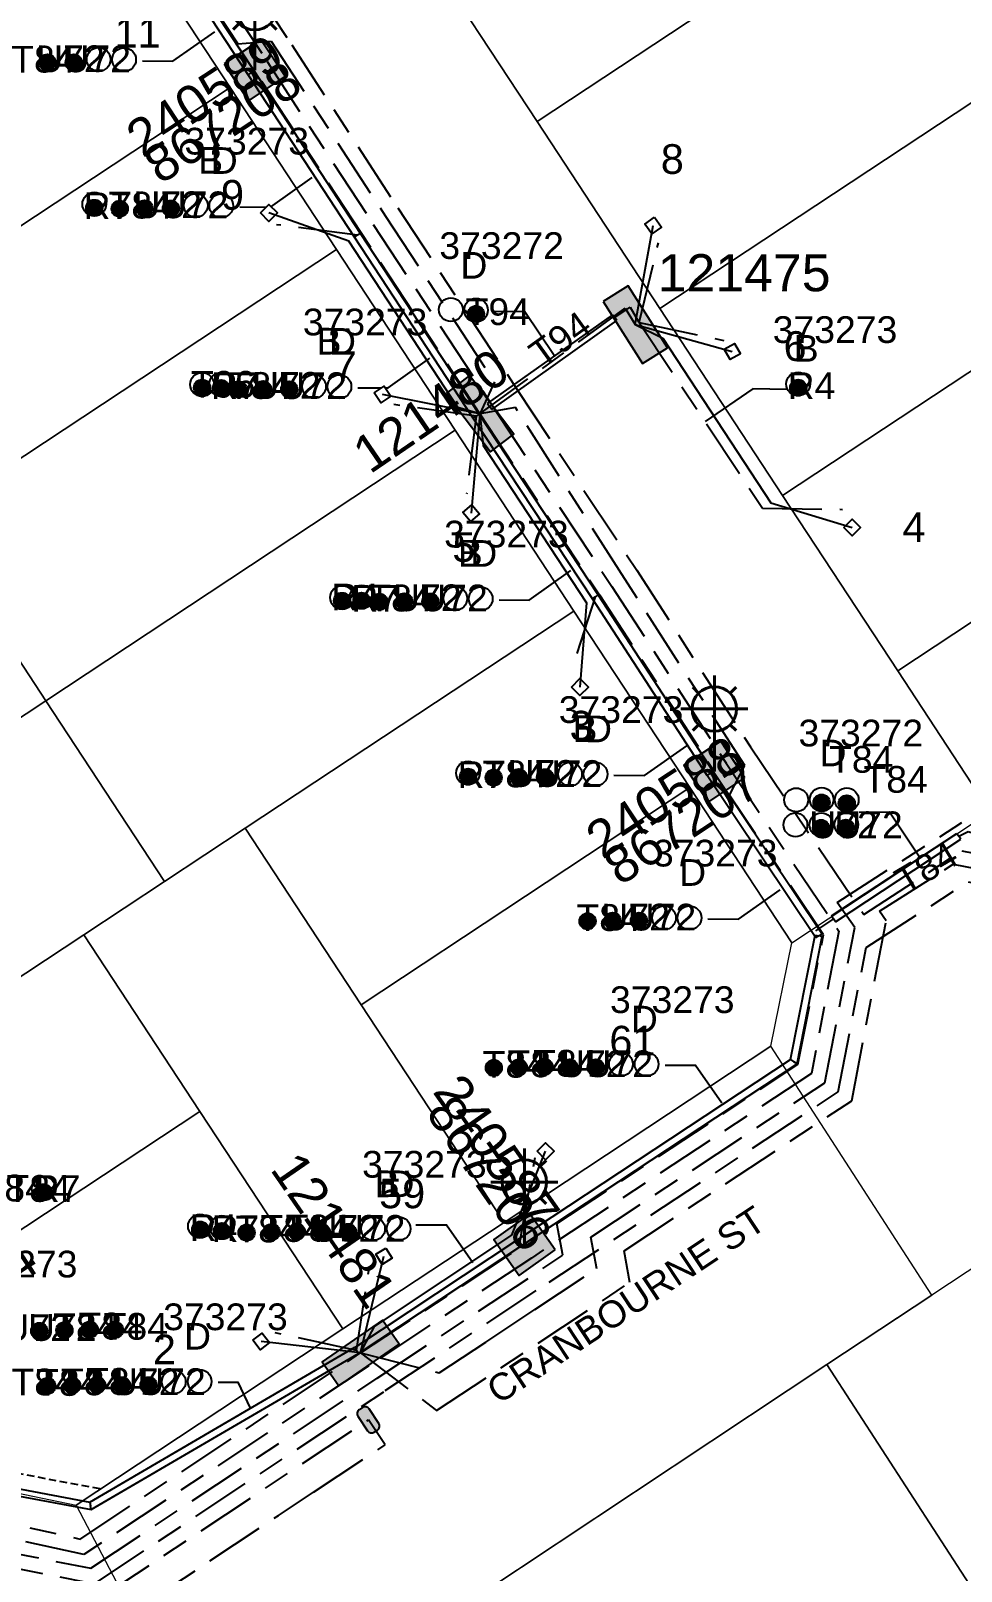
# Model space of a CAD drawing. Header units: metres. Extents: x 302064 to 304096, y 6268242 to 6271990.
# Drawn here: x 303147.1 to 303209.8, y 6270722.2 to 6270826 of the extents above; entities that cross this region are included whole.
import ezdxf
from ezdxf.enums import TextEntityAlignment as Align

# ---------------------------------------------------------------- set-up
doc = ezdxf.new("R2010")
doc.units = ezdxf.units.M
doc.linetypes.add('Cable Exist UG', pattern=[8.2, 4, -1.2, 1.8, -1.2])
doc.linetypes.add('DASHED', pattern=[0.75, 0.5, -0.25])
doc.layers.get('0').update_dxf_attribs({"color": 6})
for name, color, linetype in [('_User Miscellaneous12', 7, 'Continuous'), ('_User_LV_Exist', 7, 'Continuous'), ('Duct_SP_EXT', 7, 'Continuous'), ('Equip_LV_EXT', 7, 'Continuous'), ('Equip_SP_SL_EXT', 7, 'Continuous'), ('Mains_HV_EXT', 1, 'Continuous'), ('Mains_LV_EXT', 5, 'Continuous'), ('Mains_LV_SL_EXT', 4, 'Continuous'), ('Services_SP_EXT', 7, 'Continuous'), ('SupportsUG_SP_LV_EXT', 7, 'Continuous'), ('SupportsUG_SP_LV_SL_EXT', 7, 'Continuous'), ('Trench_SP_EXT', 7, 'Continuous')]:
    doc.layers.add(name, color=color, linetype=linetype)
doc.layers.add('Cadastre Land Parcels_SP_EXT', color=7, linetype='Continuous', lineweight=5)
doc.layers.add('Cadastre Roads_SP_EXT', color=9, linetype='Continuous', lineweight=5)
doc.layers.add('UNKNOWN_FEATURES', color=1, linetype='DASHED', plot=False)
doc.styles.add('COLUMN_LABEL', font='arial.ttf')
doc.styles.add('iecARIAL', font='arial.ttf', dxfattribs={"height": 2})
doc.styles.add('POLE_LABEL', font='arial.ttf')
doc.styles.get("Standard").update_dxf_attribs({"font": 'arial.ttf'})

# ---------------------------------------------------------------- blocks, each defined once
blk = doc.blocks.new('COLUMN_EXT')
blk.add_hatch(color=256).paths.add_polyline_path([(-1.49, 1.48), (-1.49, -1.49), (1.48, -1.49), (1.48, 1.48)])
blk.add_lwpolyline([(-1.49, -1.49), (1.48, -1.49), (1.48, 1.48), (-1.49, 1.48)], close=True)
for tag, height, style, flags, p in [('ASSET_NUM', 2.5, 'COLUMN_LABEL', 8, (2, 2)), ('STRUCTURE_PLANT_NUMBER', 0.2, 'POLE_LABEL', 9, (1.81, 0.03)), ('STREET_CODE', 0.2, 'COLUMN_LABEL', 9, (1.81, -0.2))]:
    blk.add_attdef(tag, text='', height=height, dxfattribs=dict(style=style, flags=flags)).set_placement(p, align=Align.MIDDLE_LEFT)
at = {"flags": 9}
for tag, p in [('COLUMN_TYPE', (1.81, -0.4)), ('OWNED_BY', (1.81, -0.6)), ('STATE', (1.81, -0.8)), ('USAGE', (1.81, -1)), ('STREETNAME', (1.81, -1.6)), ('SUBURB', (1.81, -1.8)), ('LEGEND', (1.81, -1.2)), ('LOCATION', (1.81, -1.4)), ('NOTES', (1.81, -2))]:
    blk.add_attdef(tag, text='', height=0.2, dxfattribs=at).set_placement(p, align=Align.MIDDLE_LEFT)
at = {"flags": 1}
blk.add_attdef('Z', (1.81, -2.35), '', height=0.2, dxfattribs=at)
blk = doc.blocks.new('PILLAR_EXT')
blk.add_hatch(color=256).paths.add_polyline_path([(-2.475, 0.99), (-2.475, -0.99), (2.475, -0.99), (2.475, 0.99)])
blk.add_lwpolyline([(-2.475, -0.99), (2.475, -0.99), (2.475, 0.99), (-2.475, 0.99)], close=True)
at = {"style": 'iecARIAL', "flags": 8}
blk.add_attdef('ASSET_NUM', (1.5, 3.5), '', height=2.5, dxfattribs=at)
for tag, p, flags in [('OWNED_BY', (0, -0.2), 9), ('STATE', (0, -0.4), 9), ('SUPPORT_TYPE', (0, -0.6), 9), ('USAGE', (0, -0.8), 9), ('LEGEND', (0, -1), 9), ('LOCATION', (0, -1.2), 9), ('STREETNAME', (0, -1.8), 9), ('SUBURB', (0, -2), 1), ('NOTES', (0, -1.4), 9), ('PARENT', (0, -1.6), 9)]:
    blk.add_attdef(tag, p, '', height=0.2, dxfattribs=dict(flags=flags))
blk = doc.blocks.new('DUCT_EXT')
blk.add_circle((0, 0.8), 0.8)
at = {"flags": 1}
blk.add_attdef('Z', (0, 0), '', height=0.2, dxfattribs=at)
at = {"flags": 9}
for tag, p in [('DUCT_CODE', (0, 0)), ('XSECT_TYPE', (0, -0.2)), ('STATE', (0, -0.6)), ('FB_REFERENCE', (0, -0.4)), ('NOTES', (0, -0.8))]:
    blk.add_attdef(tag, text='', height=0.2, dxfattribs=at).set_placement(p, align=Align.MIDDLE_LEFT)
blk = doc.blocks.new('SL_LANTERN_EXT')
at = {"lineweight": 40}
for p, q in [((0, 1.97), (0, 6.47)), ((-1.46, 5.68), (-1.06, 5.28)), ((1.46, 5.68), (1.06, 5.28)), ((-2.25, 4.22), (2.25, 4.22)), ((-1.46, 2.76), (-1.06, 3.16)), ((1.46, 2.76), (1.06, 3.16)), ((0, 0), (0, 2.72))]:
    blk.add_line(p, q, dxfattribs=at)
blk.add_circle((0, 4.22), 1.5, dxfattribs=at)
at = {"style": 'iecARIAL', "flags": 8}
blk.add_attdef('ASSET_NUM', (1.5, 1.5), '', height=2.5, dxfattribs=at)
for tag, p, height, flags in [('CONSTRUCTED_VOLTAGE', (0.98, -0.65), 0.2, 9), ('CONTROL_TYPE', (0.98, -0.85), 0.2, 9), ('LANTERN_PURPOSE', (0.98, -1.05), 0.2, 9), ('LNUMBER', (2.18, -3.25), 2.5, 8), ('OPERATING_VOLTAGE', (0.98, -1.65), 0.2, 9), ('ORIENTATION', (0.98, -1.85), 0.2, 9), ('OWNED_BY', (0.98, -2.05), 0.2, 9), ('STATE', (0.98, -2.25), 0.2, 9), ('LANTERN_TYPE', (0.98, -1.25), 0.2, 9), ('NO_PHASES', (0.98, -1.45), 0.2, 9), ('USAGE', (0.98, -2.45), 0.2, 9), ('CEXIST', (0.98, -2.65), 0.2, 9), ('CNEW', (0.98, -2.85), 0.2, 9), ('CNUMBER', (0.98, -3.05), 0.2, 9), ('CREMOVE', (0.98, -3.25), 0.2, 9), ('CREPLACE', (0.98, -3.45), 0.2, 9), ('LKINGHEIGHT', (0.98, -3.65), 0.2, 9), ('LBRACKET', (0.98, -3.85), 0.2, 9), ('LBRACKETVOCAB', (0.98, -4.05), 0.2, 9), ('LCATEGORY', (0.98, -4.25), 0.2, 9), ('LCHARGE1', (0.98, -4.45), 0.2, 9), ('LCHARGE1PERCENT', (0.98, -4.65), 0.2, 9), ('LCHARGE2', (0.98, -4.85), 0.2, 9), ('LCHARGE2PERCENT', (0.98, -5.05), 0.2, 9), ('LCHARGE3', (0.98, -5.25), 0.2, 9), ('LCHARGE3PERCENT', (0.98, -5.45), 0.2, 9), ('LEXIST', (0.98, -5.65), 0.2, 9), ('LLAMP', (0.98, -5.85), 0.2, 9), ('LLAMPVOCAB', (0.98, -6.05), 0.2, 9), ('LMAST', (0.98, -6.25), 0.2, 9), ('LMASTVOCAB', (0.98, -6.45), 0.2, 9), ('LNEW', (0.98, -6.65), 0.2, 9), ('LANTNUMBER', (0.98, -6.85), 0.2, 9), ('LOUTREACH', (0.98, -7.25), 0.2, 9), ('LOUTREACHVOCAB', (0.98, -7.45), 0.2, 9), ('LRATECODE', (0.98, -7.65), 0.2, 9), ('LREMOVE', (0.98, -7.85), 0.2, 9), ('LREPLACE', (0.98, -8.05), 0.2, 9), ('LTYPE', (0.98, -8.25), 0.2, 9), ('LTYPEVOCAB', (0.98, -8.45), 0.2, 9), ('STREETNAME', (0.98, -9.25), 0.2, 9), ('SUBURB', (0.98, -9.45), 0.2, 1), ('LEGEND', (0.98, -8.65), 0.2, 9), ('LOCATION', (0.98, -8.85), 0.2, 9), ('NOTES', (0.98, -9.05), 0.2, 9)]:
    blk.add_attdef(tag, p, '', height=height, dxfattribs=dict(flags=flags))
blk = doc.blocks.new('CCP_EXT')
at = {"flags": 9}
for tag, p in [('STATE', (0, -1.8)), ('USAGE', (0, -1.2)), ('LEGEND', (0, -1.4)), ('LIFE_SUPPORT', (0, -1.6)), ('NOTES', (0, -2))]:
    blk.add_attdef(tag, text='', height=0.2, dxfattribs=at).set_placement(p, align=Align.MIDDLE_LEFT)
blk.add_wipeout([(0, 0.57), (0.57, 0), (0, -0.57), (-0.57, 0)])
blk.add_lwpolyline([(-0.57, 0), (0, 0.57), (0.57, 0), (0, -0.57), (-0.57, 0)])
at = {"flags": 1}
blk.add_attdef('Z', (0, 0), '', height=0.2, dxfattribs=at)
at = {"flags": 9}
for tag, p in [('CCP_TYPE', (0, 0)), ('CONSTRUCTED_VOLTAGE', (0, -0.2)), ('OPERATING_VOLTAGE', (0, -0.6)), ('ORIENTATION', (0, -0.8)), ('OWNED_BY', (0, -1)), ('NO_PHASES', (0, -0.4))]:
    blk.add_attdef(tag, text='', height=0.2, dxfattribs=at).set_placement(p, align=Align.MIDDLE_LEFT)
blk = doc.blocks.new('LV_STJ_EXT')
h = blk.add_hatch(color=256)
edge = h.paths.add_edge_path()
edge.add_ellipse((-0.59, 0.13), major_axis=(0.226, 0.226), ratio=1, start_angle=45, end_angle=135)
edge.add_line((-0.91, 0.13), (-0.91, -0.13))
edge.add_ellipse((-0.59, -0.13), major_axis=(0.226, 0.226), ratio=1, start_angle=135, end_angle=225)
edge.add_line((-0.59, -0.45), (0.59, -0.45))
edge.add_ellipse((0.59, -0.13), major_axis=(-0.226, 0.226), ratio=1, start_angle=135, end_angle=225)
edge.add_line((0.91, -0.13), (0.91, 0.13))
edge.add_ellipse((0.59, 0.13), major_axis=(-0.226, 0.226), ratio=1, start_angle=225, end_angle=315)
edge.add_line((0.59, 0.45), (-0.59, 0.45))
blk.add_lwpolyline([(-0.91, 0.13), (-0.91, -0.13, 0.414214), (-0.59, -0.45), (0.59, -0.45, 0.414214), (0.91, -0.13), (0.91, 0.13, 0.414214), (0.59, 0.45), (-0.59, 0.45, 0.414214)], format="xyb", close=True)
at = {"flags": 1}
blk.add_attdef('Z', (0, 0), '', height=0.2, dxfattribs=at)
at = {"flags": 9}
for tag, p in [('ORIENTATION', (0, 0)), ('USAGE', (0, -0.2)), ('LEGEND', (0, -0.4)), ('NOTES', (0, -0.6))]:
    blk.add_attdef(tag, text='', height=0.2, dxfattribs=at).set_placement(p, align=Align.MIDDLE_LEFT)
blk = doc.blocks.new('CABLE_LARGE_EXT')
h = blk.add_hatch(color=256)
edge = h.paths.add_edge_path()
edge.add_arc((0, 0.55), 0.55, 0, 360)
blk.add_circle((0, 0.55), 0.55)
at = {"flags": 1}
blk.add_attdef('Z', (0, 0), '', height=0.2, dxfattribs=at)
at = {"flags": 9}
for tag, p in [('COND_CODE', (0, 0)), ('STATE', (0, -0.4)), ('XSECT_SIZE', (0, -0.6)), ('FB_REFERENCE', (0, -0.2)), ('NOTES', (0, -0.8))]:
    blk.add_attdef(tag, text='', height=0.2, dxfattribs=at).set_placement(p, align=Align.MIDDLE_LEFT)

msp = doc.modelspace()

# ---------------------------------------------------------------- linework, layer by layer
at = {"layer": '_User Miscellaneous12'}
for p, q in [((303162.1898, 6270823.3139), (303155.076, 6270834.1273)), ((303161.7887, 6270823.0501), (303154.675, 6270833.8635)), ((303161.7884, 6270823.0507), (303161.9892, 6270823.182)), ((303161.7887, 6270823.0501), (303161.9892, 6270823.182)), ((303162.1898, 6270823.3139), (303161.9892, 6270823.182)), ((303162.1901, 6270823.3133), (303161.9892, 6270823.182)), ((303168.9497, 6270812.0967), (303169.1506, 6270812.228)), ((303168.9499, 6270812.0963), (303169.1506, 6270812.228)), ((303169.3512, 6270812.3597), (303169.1506, 6270812.228)), ((303169.3515, 6270812.3594), (303169.1506, 6270812.228)), ((303177.9198, 6270800.8832), (303186.3526, 6270806.8736)), ((303178.1977, 6270800.4919), (303186.6306, 6270806.4823)), ((303186.3526, 6270806.8736), (303186.4916, 6270806.678)), ((303186.6306, 6270806.4823), (303186.4916, 6270806.678)), ((303177.9198, 6270800.8832), (303178.0588, 6270800.6876)), ((303178.1977, 6270800.4919), (303178.0588, 6270800.6876)), ((303176.9512, 6270799.9069), (303177.1518, 6270800.0386)), ((303176.9514, 6270799.9065), (303177.1518, 6270800.0386)), ((303177.3522, 6270800.1707), (303177.1518, 6270800.0386)), ((303177.3525, 6270800.1703), (303177.1518, 6270800.0386)), ((303184.9771, 6270787.7301), (303185.1783, 6270787.8609)), ((303184.978, 6270787.7288), (303185.1783, 6270787.8609)), ((303185.3787, 6270787.993), (303185.1783, 6270787.8609)), ((303185.3796, 6270787.9917), (303185.1783, 6270787.8609)), ((303193.1137, 6270776.0956), (303185.3796, 6270787.9917)), ((303192.7113, 6270775.834), (303192.9125, 6270775.9648)), ((303192.7129, 6270775.8314), (303192.9125, 6270775.9648)), ((303200.0279, 6270764.8865), (303192.7129, 6270775.8314)), ((303193.112, 6270776.0981), (303192.9125, 6270775.9648)), ((303193.1137, 6270776.0956), (303192.9125, 6270775.9648)), ((303200.427, 6270765.1532), (303193.112, 6270776.0981)), ((303201.0896, 6270766.3691), (303209.5332, 6270771.9277)), ((303209.5332, 6270771.9277), (303209.6651, 6270771.7273)), ((303209.7971, 6270771.5268), (303209.6651, 6270771.7273)), ((303201.3535, 6270765.9682), (303209.7971, 6270771.5268)), ((303201.0896, 6270766.3691), (303201.2215, 6270766.1687)), ((303201.3535, 6270765.9682), (303201.2215, 6270766.1687)), ((303198.3342, 6270756.6782), (303199.992, 6270765.0664)), ((303198.7662, 6270756.388), (303200.4629, 6270764.9733)), ((303199.992, 6270765.0664), (303200.2274, 6270765.0199)), ((303200.0279, 6270764.8865), (303200.2274, 6270765.0199)), ((303200.427, 6270765.1532), (303200.2274, 6270765.0199)), ((303200.4629, 6270764.9733), (303200.2274, 6270765.0199)), ((303198.3342, 6270756.6782), (303198.5502, 6270756.5331)), ((303198.7662, 6270756.388), (303198.5502, 6270756.5331)), ((303179.9519, 6270744.5587), (303180.0844, 6270744.3586)), ((303179.9523, 6270744.559), (303180.0844, 6270744.3586)), ((303180.2169, 6270744.1585), (303180.0844, 6270744.3586)), ((303180.2165, 6270744.1583), (303180.0844, 6270744.3586)), ((303168.9662, 6270737.2861), (303169.0987, 6270737.086)), ((303168.9776, 6270737.2933), (303169.0987, 6270737.086)), ((303169.2312, 6270736.8859), (303169.0987, 6270737.086)), ((303169.2197, 6270736.8788), (303169.0987, 6270737.086)), ((303144.8031, 6270728.0402), (303151.121, 6270726.863)), ((303144.5475, 6270727.5995), (303151.2087, 6270726.3584)), ((303151.121, 6270726.863), (303151.1649, 6270726.6107)), ((303151.2087, 6270726.3584), (303151.1649, 6270726.6107))]:
    msp.add_line(p, q, dxfattribs=at)
at = {"layer": '_User_LV_Exist', "linetype": 'Cable Exist UG'}
for points in [[(303177.4066, 6270800.1985), (303187.1904, 6270807.3171), (303187.8721, 6270806.2059)], [(303119.8763, 6270704.2182), (303122.3871, 6270703.3968), (303122.3871, 6270703.3968), (303131.7804, 6270709.5343), (303130.6446, 6270712.4768), (303130.6446, 6270712.4768), (303131.9307, 6270719.825), (303131.7192, 6270720.1186), (303136.6175, 6270723.5739), (303136.6175, 6270723.5739), (303138.4485, 6270720.7854), (303152.3795, 6270718.3585), (303163.8231, 6270725.9608), (303166.1837, 6270727.529), (303171.0164, 6270730.7101), (303169.887, 6270732.4046)]]:
    msp.add_lwpolyline(points, dxfattribs=at)
at = {"layer": 'Cadastre Land Parcels_SP_EXT', "linetype": 'Continuous'}
for points in [[(303210.5277, 6270839.237), (303202.2537, 6270851.8369), (303172.9803, 6270832.4919), (303181.2536, 6270819.8901), (303210.5277, 6270839.237)], [(303218.8017, 6270826.6373), (303210.5277, 6270839.237), (303181.2536, 6270819.8901), (303189.5259, 6270807.2902), (303218.8017, 6270826.6373)], [(303160.5744, 6270822.1879), (303153.405, 6270833.1077), (303125.833, 6270814.8815), (303132.9934, 6270803.9625), (303160.5744, 6270822.1879)], [(303221.5724, 6270810.3996), (303227.0757, 6270814.0374), (303218.8017, 6270826.6373), (303189.5259, 6270807.2902), (303197.7983, 6270794.6904), (303221.5724, 6270810.3996)], [(303167.744, 6270811.268), (303160.5744, 6270822.1879), (303132.9934, 6270803.9625), (303140.1629, 6270793.0427), (303167.744, 6270811.268)], [(303175.7408, 6270799.0862), (303167.744, 6270811.268), (303140.1629, 6270793.0427), (303148.1598, 6270780.8619), (303175.7408, 6270799.0862)], [(303229.3264, 6270798.5878), (303221.5724, 6270810.3996), (303197.7983, 6270794.6904), (303205.5531, 6270782.8785), (303229.3264, 6270798.5878)], [(303161.5885, 6270772.2717), (303183.7376, 6270786.9064), (303175.7408, 6270799.0862), (303148.1598, 6270780.8619), (303156.1567, 6270768.6821), (303161.5885, 6270772.2717)], [(303238.3196, 6270784.8918), (303229.3264, 6270798.5878), (303205.5531, 6270782.8785), (303211.7878, 6270773.3825), (303218.7256, 6270771.9438), (303238.3196, 6270784.8918)], [(303148.1598, 6270780.8619), (303140.1629, 6270793.0427), (303112.6044, 6270774.8148), (303120.5789, 6270762.6366), (303148.1598, 6270780.8619)], [(303314.859, 6270746.221), (303284.741, 6270791.595), (303200.764, 6270736.137), (303230.597, 6270690.121), (303314.859, 6270746.221)], [(303191.5491, 6270775.0082), (303183.7376, 6270786.9064), (303161.5885, 6270772.2717), (303169.4016, 6270760.3726), (303191.5491, 6270775.0082)], [(303150.7248, 6270765.0925), (303156.1567, 6270768.6821), (303148.1598, 6270780.8619), (303120.5789, 6270762.6366), (303128.5758, 6270750.4567), (303150.7248, 6270765.0925)], [(303196.9956, 6270757.5854), (303198.4172, 6270764.5466), (303191.5491, 6270775.0082), (303169.4016, 6270760.3726), (303179.0275, 6270745.712), (303196.9956, 6270757.5854)], [(303179.0275, 6270745.712), (303169.4016, 6270760.3726), (303161.5885, 6270772.2717), (303156.1567, 6270768.6821), (303150.7248, 6270765.0925), (303158.5363, 6270753.1933), (303168.1621, 6270738.5318), (303179.0275, 6270745.712)], [(303158.5363, 6270753.1933), (303150.7248, 6270765.0925), (303128.5758, 6270750.4567), (303136.3881, 6270738.5586), (303158.5363, 6270753.1933)], [(303168.1621, 6270738.5318), (303158.5363, 6270753.1933), (303136.3881, 6270738.5586), (303143.2563, 6270728.097), (303150.1932, 6270726.6584), (303168.1621, 6270738.5318)], [(303337.064, 6270525.981), (303267.576, 6270633.112), (303259.575, 6270645.446), (303233.915, 6270685.005), (303230.597, 6270690.121), (303200.764, 6270736.137), (303130.486, 6270689.476), (303117.082, 6270680.575), (303131.116, 6270658.835), (303141.329, 6270643.013), (303148.145, 6270632.453), (303181.506, 6270580.768), (303246.726, 6270479.725), (303337.064, 6270525.981)]]:
    msp.add_lwpolyline(points, close=True, dxfattribs=at)
at = {"layer": 'Duct_SP_EXT'}
for p, q in [((303162.1898, 6270823.3139), (303155.076, 6270834.1273)), ((303161.7887, 6270823.0501), (303154.675, 6270833.8635)), ((303161.7884, 6270823.0507), (303161.9892, 6270823.182)), ((303161.7887, 6270823.0501), (303161.9892, 6270823.182)), ((303162.1898, 6270823.3139), (303161.9892, 6270823.182)), ((303162.1901, 6270823.3133), (303161.9892, 6270823.182)), ((303168.9497, 6270812.0967), (303169.1506, 6270812.228)), ((303168.9499, 6270812.0963), (303169.1506, 6270812.228)), ((303169.3512, 6270812.3597), (303169.1506, 6270812.228)), ((303169.3515, 6270812.3594), (303169.1506, 6270812.228)), ((303177.9198, 6270800.8832), (303186.3526, 6270806.8736)), ((303178.1977, 6270800.4919), (303186.6306, 6270806.4823)), ((303186.3526, 6270806.8736), (303186.4916, 6270806.678)), ((303186.6306, 6270806.4823), (303186.4916, 6270806.678)), ((303177.9198, 6270800.8832), (303178.0588, 6270800.6876)), ((303178.1977, 6270800.4919), (303178.0588, 6270800.6876)), ((303176.9512, 6270799.9069), (303177.1518, 6270800.0386)), ((303176.9514, 6270799.9065), (303177.1518, 6270800.0386)), ((303177.3522, 6270800.1707), (303177.1518, 6270800.0386)), ((303177.3525, 6270800.1703), (303177.1518, 6270800.0386)), ((303184.9771, 6270787.7301), (303185.1783, 6270787.8609)), ((303184.978, 6270787.7288), (303185.1783, 6270787.8609)), ((303185.3787, 6270787.993), (303185.1783, 6270787.8609)), ((303185.3796, 6270787.9917), (303185.1783, 6270787.8609)), ((303193.1137, 6270776.0956), (303185.3796, 6270787.9917)), ((303192.7113, 6270775.834), (303192.9125, 6270775.9648)), ((303192.7129, 6270775.8314), (303192.9125, 6270775.9648)), ((303200.0279, 6270764.8865), (303192.7129, 6270775.8314)), ((303193.112, 6270776.0981), (303192.9125, 6270775.9648)), ((303193.1137, 6270776.0956), (303192.9125, 6270775.9648)), ((303200.427, 6270765.1532), (303193.112, 6270776.0981)), ((303201.0896, 6270766.3691), (303209.5332, 6270771.9277)), ((303209.5332, 6270771.9277), (303209.6651, 6270771.7273)), ((303209.7971, 6270771.5268), (303209.6651, 6270771.7273)), ((303201.3535, 6270765.9682), (303209.7971, 6270771.5268)), ((303201.0896, 6270766.3691), (303201.2215, 6270766.1687)), ((303201.3535, 6270765.9682), (303201.2215, 6270766.1687)), ((303198.3342, 6270756.6782), (303199.992, 6270765.0664)), ((303198.7662, 6270756.388), (303200.4629, 6270764.9733)), ((303199.992, 6270765.0664), (303200.2274, 6270765.0199)), ((303200.0279, 6270764.8865), (303200.2274, 6270765.0199)), ((303200.427, 6270765.1532), (303200.2274, 6270765.0199)), ((303200.4629, 6270764.9733), (303200.2274, 6270765.0199)), ((303198.3342, 6270756.6782), (303198.5502, 6270756.5331)), ((303198.7662, 6270756.388), (303198.5502, 6270756.5331)), ((303179.9519, 6270744.5587), (303180.0844, 6270744.3586)), ((303179.9523, 6270744.559), (303180.0844, 6270744.3586)), ((303180.2169, 6270744.1585), (303180.0844, 6270744.3586)), ((303180.2165, 6270744.1583), (303180.0844, 6270744.3586)), ((303168.9662, 6270737.2861), (303169.0987, 6270737.086)), ((303168.9776, 6270737.2933), (303169.0987, 6270737.086)), ((303169.2312, 6270736.8859), (303169.0987, 6270737.086)), ((303169.2197, 6270736.8788), (303169.0987, 6270737.086)), ((303144.8031, 6270728.0402), (303151.121, 6270726.863)), ((303144.5475, 6270727.5995), (303151.2087, 6270726.3584)), ((303151.121, 6270726.863), (303151.1649, 6270726.6107)), ((303151.2087, 6270726.3584), (303151.1649, 6270726.6107))]:
    msp.add_line(p, q, dxfattribs=at)
for points in [[(303154.6729, 6270823.9896), (303156.7257, 6270823.9647), (303159.5477, 6270825.9402)], [(303161.22, 6270814.1401), (303163.2855, 6270814.1122), (303166.0923, 6270816.1294)], [(303178.3758, 6270807.1095), (303180.421, 6270807.1036), (303182.4138, 6270804.1521)], [(303169.1768, 6270801.9553), (303171.2302, 6270801.9448), (303174.0398, 6270803.9426)], [(303198.0695, 6270801.8456), (303195.78, 6270801.8735), (303192.5702, 6270799.6709)], [(303178.6915, 6270787.6618), (303180.7282, 6270787.6489), (303183.5332, 6270789.6424)], [(303186.4354, 6270775.8364), (303188.4975, 6270775.8263), (303191.3352, 6270777.8239)], [(303202.9473, 6270773.362), (303204.988, 6270773.3657), (303206.9637, 6270770.4164)], [(303192.7649, 6270766.1574), (303194.813, 6270766.1344), (303197.6332, 6270768.1142)], [(303189.8801, 6270756.301), (303191.9372, 6270756.3012), (303193.7077, 6270753.7617)], [(303189.8801, 6270756.301), (303191.9372, 6270756.3012), (303193.7077, 6270753.7617)], [(303173.097, 6270745.557), (303175.1549, 6270745.557), (303176.9352, 6270743.0152)], [(303159.7798, 6270734.9364), (303161.0852, 6270734.9501), (303161.9338, 6270733.1843)]]:
    msp.add_lwpolyline(points, dxfattribs=at)
at = {"layer": 'Mains_LV_EXT', "linetype": 'Cable Exist UG'}
for points in [[(303177.4066, 6270800.1985), (303187.1904, 6270807.3171), (303187.8721, 6270806.2059)], [(303119.8763, 6270704.2182), (303122.3871, 6270703.3968), (303122.3871, 6270703.3968), (303131.7804, 6270709.5343), (303130.6446, 6270712.4768), (303130.6446, 6270712.4768), (303131.9307, 6270719.825), (303131.7192, 6270720.1186), (303136.6175, 6270723.5739), (303136.6175, 6270723.5739), (303138.4485, 6270720.7854), (303152.3795, 6270718.3585), (303163.8231, 6270725.9608), (303166.1837, 6270727.529), (303171.0164, 6270730.7101), (303169.887, 6270732.4046)]]:
    msp.add_lwpolyline(points, dxfattribs=at)
at = {"layer": 'Trench_SP_EXT', "linetype": 'Cable Exist UG'}
for points in [[(303186.4916, 6270806.678), (303187.5331, 6270807.3772), (303187.5331, 6270807.3772), (303188.1163, 6270806.3667)], [(303178.0588, 6270800.6876), (303177.1519, 6270800.0386)], [(303177.1519, 6270800.0386), (303176.5093, 6270794.813)], [(303185.1783, 6270787.8609), (303183.5788, 6270782.9371)], [(303209.6651, 6270771.7272), (303210.2967, 6270772.0527), (303211.0737, 6270771.8075)], [(303201.2215, 6270766.1687), (303200.0028, 6270765.3561)]]:
    msp.add_lwpolyline(points, dxfattribs=at)
at = {"layer": 'UNKNOWN_FEATURES'}
msp.add_lwpolyline([(303136.4011, 6270738.5394), (303144.6661, 6270729.1032), (303144.6661, 6270729.1032), (303151.882, 6270727.7588)], dxfattribs=at)

# ---------------------------------------------------------------- block references
at = {"layer": 'Duct_SP_EXT'}
for name, p in [('DUCT_EXT', (303151.7168, 6270823.2801)), ('DUCT_EXT', (303153.4335, 6270823.2665)), ('CABLE_LARGE_EXT', (303148.2651, 6270823.3293)), ('CABLE_LARGE_EXT', (303150.0352, 6270823.3254)), ('DUCT_EXT', (303151.4237, 6270813.5272)), ('CABLE_LARGE_EXT', (303151.4237, 6270813.5272)), ('CABLE_LARGE_EXT', (303153.1374, 6270813.4635)), ('CABLE_LARGE_EXT', (303154.8146, 6270813.4899)), ('CABLE_LARGE_EXT', (303156.5849, 6270813.4812)), ('DUCT_EXT', (303158.2627, 6270813.429)), ('DUCT_EXT', (303159.9784, 6270813.4185)), ('DUCT_EXT', (303175.4438, 6270806.4161)), ('DUCT_EXT', (303177.1383, 6270806.3797)), ('CABLE_LARGE_EXT', (303177.1383, 6270806.3797)), ('DUCT_EXT', (303158.6843, 6270801.3747)), ('DUCT_EXT', (303159.964, 6270801.3776)), ('DUCT_EXT', (303166.229, 6270801.2412)), ('DUCT_EXT', (303167.9389, 6270801.231)), ('DUCT_EXT', (303198.8437, 6270801.4075)), ('CABLE_LARGE_EXT', (303158.6847, 6270801.4033)), ('CABLE_LARGE_EXT', (303159.964, 6270801.3776)), ('CABLE_LARGE_EXT', (303161.1449, 6270801.2968)), ('CABLE_LARGE_EXT', (303162.8048, 6270801.3114)), ('CABLE_LARGE_EXT', (303164.5621, 6270801.2957)), ('CABLE_LARGE_EXT', (303198.8436, 6270801.4076)), ('DUCT_EXT', (303168.1136, 6270787.0172)), ('DUCT_EXT', (303169.4334, 6270787.0509)), ('DUCT_EXT', (303175.7461, 6270786.9458)), ('DUCT_EXT', (303177.4564, 6270786.9371)), ('CABLE_LARGE_EXT', (303168.1138, 6270787.0456)), ('CABLE_LARGE_EXT', (303169.4334, 6270787.0509)), ('CABLE_LARGE_EXT', (303170.63, 6270786.979)), ('CABLE_LARGE_EXT', (303172.3054, 6270787.0041)), ('CABLE_LARGE_EXT', (303174.0681, 6270786.9937)), ('DUCT_EXT', (303176.6017, 6270775.1913)), ('CABLE_LARGE_EXT', (303176.6017, 6270775.1913)), ('CABLE_LARGE_EXT', (303178.3297, 6270775.1342)), ('CABLE_LARGE_EXT', (303180.0159, 6270775.167)), ('CABLE_LARGE_EXT', (303181.7897, 6270775.163)), ('DUCT_EXT', (303183.4784, 6270775.1182)), ('DUCT_EXT', (303185.1924, 6270775.11)), ('DUCT_EXT', (303198.7089, 6270773.3782)), ('DUCT_EXT', (303200.4253, 6270773.4139)), ('DUCT_EXT', (303202.1171, 6270773.3921)), ('CABLE_LARGE_EXT', (303200.4223, 6270773.4518)), ('CABLE_LARGE_EXT', (303202.1172, 6270773.3921)), ('DUCT_EXT', (303198.6598, 6270771.6982)), ('DUCT_EXT', (303200.4051, 6270771.7048)), ('CABLE_LARGE_EXT', (303200.3853, 6270771.7416)), ('DUCT_EXT', (303202.0866, 6270771.7127)), ('CABLE_LARGE_EXT', (303202.062, 6270771.7519)), ('CABLE_LARGE_EXT', (303184.654, 6270765.4566)), ('CABLE_LARGE_EXT', (303186.3434, 6270765.4919)), ('CABLE_LARGE_EXT', (303188.1191, 6270765.487)), ('DUCT_EXT', (303189.8082, 6270765.4385)), ('DUCT_EXT', (303191.5234, 6270765.4335)), ('DUCT_EXT', (303186.9039, 6270755.5689)), ('DUCT_EXT', (303188.6335, 6270755.5701)), ('CABLE_LARGE_EXT', (303178.3408, 6270755.5727)), ('CABLE_LARGE_EXT', (303180.0278, 6270755.6084)), ('CABLE_LARGE_EXT', (303181.7446, 6270755.6435)), ('CABLE_LARGE_EXT', (303183.4284, 6270755.6075)), ('CABLE_LARGE_EXT', (303185.207, 6270755.6075)), ('DUCT_EXT', (303148.0234, 6270747.1952)), ('CABLE_LARGE_EXT', (303148.0233, 6270747.1952)), ('DUCT_EXT', (303158.543, 6270744.6566)), ('CABLE_LARGE_EXT', (303158.5659, 6270744.6793)), ('DUCT_EXT', (303160.0193, 6270744.5707)), ('CABLE_LARGE_EXT', (303160.0193, 6270744.5706)), ('DUCT_EXT', (303170.2075, 6270744.484)), ('DUCT_EXT', (303171.9296, 6270744.485)), ('CABLE_LARGE_EXT', (303161.6841, 6270744.4686)), ('CABLE_LARGE_EXT', (303163.3729, 6270744.5069)), ('CABLE_LARGE_EXT', (303165.0693, 6270744.5411)), ('CABLE_LARGE_EXT', (303166.7529, 6270744.5134)), ('CABLE_LARGE_EXT', (303168.5252, 6270744.5173)), ('CABLE_LARGE_EXT', (303147.72, 6270737.8447)), ('CABLE_LARGE_EXT', (303149.4109, 6270737.8943)), ('CABLE_LARGE_EXT', (303151.1189, 6270737.9381)), ('CABLE_LARGE_EXT', (303152.8179, 6270737.9189)), ('CABLE_LARGE_EXT', (303151.6203, 6270734.207)), ('CABLE_LARGE_EXT', (303153.3028, 6270734.1819)), ('CABLE_LARGE_EXT', (303155.0825, 6270734.192)), ('DUCT_EXT', (303156.7784, 6270734.1671)), ('DUCT_EXT', (303158.524, 6270734.1903)), ('CABLE_LARGE_EXT', (303148.2561, 6270734.1321)), ('CABLE_LARGE_EXT', (303149.931, 6270734.1715))]:
    msp.add_blockref(name, p, dxfattribs=at)
at = {"layer": 'Equip_LV_EXT', "rotation": 303.6868711002201}
msp.add_blockref('LV_STJ_EXT', (303169.8869, 6270732.4046), dxfattribs=at)
at = {"layer": 'Equip_SP_SL_EXT'}
ref = msp.add_blockref('SL_LANTERN_EXT', (303162.2359, 6270823.3455), dxfattribs=at)
ref.add_attrib('ASSET_NUM', '240589', dxfattribs={"layer": '0', "height": 2.5, "rotation": 33.313833, "style": 'iecARIAL'}).set_placement((303163.7359, 6270824.8455), align=Align.MIDDLE_RIGHT)
ref = msp.add_blockref('SL_LANTERN_EXT', (303193.1969, 6270776.0891), dxfattribs=at)
ref.add_attrib('ASSET_NUM', '240588', dxfattribs={"layer": '0', "height": 2.5, "rotation": 33.363596, "style": 'iecARIAL'}).set_placement((303194.6969, 6270777.5891), align=Align.MIDDLE_RIGHT)
ref = msp.add_blockref('SL_LANTERN_EXT', (303180.3978, 6270744.2091), dxfattribs=at)
ref.add_attrib('ASSET_NUM', '240587', dxfattribs={"layer": '0', "height": 2.5, "rotation": 305.141214, "style": 'iecARIAL'}).set_placement((303181.8978, 6270745.7091), align=Align.MIDDLE_RIGHT)
at = {"layer": 'SupportsUG_SP_LV_EXT'}
ref = msp.add_blockref('PILLAR_EXT', (303187.8721, 6270806.2059), dxfattribs=dict(at, rotation=302.3488579247362))
ref.add_attrib('ASSET_NUM', '121475', dxfattribs={"layer": '0', "height": 2.5, "style": 'iecARIAL'}).set_placement((303189.3721, 6270809.7059), align=Align.MIDDLE_LEFT)
ref = msp.add_blockref('PILLAR_EXT', (303177.4065, 6270800.1984), dxfattribs=dict(at, rotation=307.0916432259295))
ref.add_attrib('ASSET_NUM', '121480', dxfattribs={"layer": '0', "height": 2.5, "rotation": 34.342896, "style": 'iecARIAL'}).set_placement((303178.9065, 6270803.6984), align=Align.MIDDLE_RIGHT)
ref = msp.add_blockref('PILLAR_EXT', (303169.3645, 6270736.9105), dxfattribs=dict(at, rotation=34.59709140710253))
ref.add_attrib('ASSET_NUM', '121481', dxfattribs={"layer": '0', "height": 2.5, "rotation": 304.597092, "style": 'iecARIAL'}).set_placement((303170.8645, 6270740.4105), align=Align.MIDDLE_RIGHT)
at = {"layer": 'SupportsUG_SP_LV_SL_EXT'}
ref = msp.add_blockref('COLUMN_EXT', (303162.2359, 6270823.3454), dxfattribs=dict(at, rotation=303.3138321220134))
ref.add_attrib('ASSET_NUM', '867208', dxfattribs={"layer": '0', "height": 2.5, "rotation": 33.313833, "style": 'COLUMN_LABEL'}).set_placement((303164.2359, 6270824.0954), align=Align.TOP_RIGHT)
ref = msp.add_blockref('COLUMN_EXT', (303193.1969, 6270776.0891), dxfattribs=dict(at, rotation=123.3635965252264))
ref.add_attrib('ASSET_NUM', '867207', dxfattribs={"layer": '0', "height": 2.5, "rotation": 33.363596, "style": 'COLUMN_LABEL'}).set_placement((303195.1969, 6270776.8391), align=Align.TOP_RIGHT)
ref = msp.add_blockref('COLUMN_EXT', (303180.3978, 6270744.2091), dxfattribs=dict(at, rotation=125.316167440682))
ref.add_attrib('ASSET_NUM', '867206', dxfattribs={"layer": '0', "height": 2.5, "rotation": 304.81151, "style": 'COLUMN_LABEL'}).set_placement((303182.3978, 6270744.9591), align=Align.TOP_RIGHT)
ref = msp.add_blockref('COLUMN_EXT', (303134.7546, 6270737.4614), dxfattribs=dict(at, rotation=33.30227722248068))
ref.add_attrib('ASSET_NUM', '867204', dxfattribs={"layer": '0', "height": 2.5, "rotation": 33.296136, "style": 'COLUMN_LABEL'}).set_placement((303136.7546, 6270738.2114), align=Align.TOP_LEFT)

# ---------------------------------------------------------------- texts
at = {"layer": 'Cadastre Land Parcels_SP_EXT'}
for s, p in [('11', (303152.7911, 6270824.8727)), ('8', (303189.5888, 6270816.3652)), ('9', (303159.9597, 6270813.9533)), ('6', (303197.8611, 6270803.7649)), ('7', (303167.5429, 6270802.4025)), ('4', (303205.8751, 6270791.5591)), ('5', (303175.5398, 6270790.2217)), ('3', (303183.4439, 6270778.1827)), ('61', (303186.1194, 6270756.9575)), ('59', (303170.6118, 6270746.6648)), ('2', (303155.3703, 6270736.1489))]:
    msp.add_text(s, height=2, dxfattribs=at).set_placement(p)
at = {"layer": 'Cadastre Roads_SP_EXT'}
msp.add_text('CRANBOURNE ST', height=1.8, rotation=33.450279, dxfattribs=at).set_placement((303178.6517, 6270733.4018))
at = {"layer": 'Duct_SP_EXT'}
for s, p in [('T84', (303145.8258, 6270823.1944)), ('U72', (303147.5107, 6270823.224)), ('U72', (303149.2797, 6270823.2175)), ('373273', (303157.5002, 6270817.671)), ('B', (303158.4255, 6270816.3782)), ('D', (303159.2711, 6270816.3688)), ('U72', (303154.0619, 6270813.386)), ('R7', (303150.7019, 6270813.3156)), ('T84', (303152.3809, 6270813.3575)), ('U72', (303155.8393, 6270813.3791)), ('373272', (303174.6718, 6270810.6328)), ('D', (303176.09, 6270809.3058)), ('T94', (303176.442, 6270806.1794)), ('373273', (303165.4743, 6270805.4847)), ('B', (303166.3978, 6270804.1922)), ('D', (303167.2379, 6270804.1841)), ('373273', (303197.1304, 6270804.9718)), ('B', (303198.5464, 6270803.7085)), ('T96', (303157.9343, 6270801.2895)), ('R7', (303159.2831, 6270801.1967)), ('T84', (303160.407, 6270801.2033)), ('U72', (303162.0581, 6270801.2115)), ('U72', (303163.8182, 6270801.1934)), ('R4', (303198.135, 6270801.1925)), ('373273', (303174.9917, 6270791.1915)), ('B', (303175.9122, 6270789.8992)), ('D', (303176.7547, 6270789.8911)), ('R4', (303167.3852, 6270786.9461)), ('R7', (303168.7395, 6270786.8578)), ('T84', (303169.8833, 6270786.8792)), ('U72', (303171.5531, 6270786.8999)), ('U72', (303173.318, 6270786.8908)), ('373273', (303182.7171, 6270779.3663)), ('B', (303183.642, 6270778.0739)), ('D', (303184.4852, 6270778.0656)), ('373272', (303198.8664, 6270777.7846)), ('D', (303200.2822, 6270776.4472)), ('T84', (303177.577, 6270775.03)), ('U72', (303179.2608, 6270775.0608)), ('U72', (303181.0321, 6270775.0553)), ('T84', (303200.9239, 6270776.0108)), ('R7', (303175.8925, 6270774.9837)), ('T84', (303203.2442, 6270774.6636)), ('U72', (303199.5912, 6270771.6007)), ('U72', (303201.2769, 6270771.5996)), ('373273', (303189.0626, 6270769.6935)), ('D', (303190.8248, 6270768.3896)), ('T84', (303183.9017, 6270765.3505)), ('U72', (303185.5874, 6270765.3852)), ('U72', (303187.3611, 6270765.3806)), ('373273', (303186.1683, 6270759.82)), ('D', (303187.5722, 6270758.5118)), ('T84', (303177.5846, 6270755.4654)), ('T84', (303179.2601, 6270755.4998)), ('T84', (303180.9843, 6270755.5353)), ('U72', (303182.6694, 6270755.4992)), ('U72', (303184.4497, 6270755.4992)), ('373273', (303169.4652, 6270748.726)), ('T84', (303143.8302, 6270747.1287)), ('T84', (303145.5091, 6270747.0939)), ('R7', (303147.2736, 6270747.0897)), ('B', (303170.3195, 6270747.4102)), ('D', (303171.1736, 6270747.4104)), ('R4', (303157.852, 6270744.4569)), ('R7', (303159.3258, 6270744.3803)), ('T84', (303160.9273, 6270744.3625)), ('T84', (303162.6165, 6270744.3983)), ('T84', (303164.3136, 6270744.4317)), ('373273', (303141.9002, 6270742)), ('U72', (303145.2349, 6270737.7176)), ('U72', (303146.9581, 6270737.7282)), ('T84', (303148.6536, 6270737.7817)), ('T84', (303150.3565, 6270737.8242)), ('T84', (303152.0554, 6270737.8056)), ('373273', (303156.0665, 6270738.4475)), ('D', (303157.4702, 6270737.1406)), ('T84', (303145.8421, 6270734.0616)), ('T84', (303147.5075, 6270734.0244)), ('T84', (303149.1799, 6270734.0626)), ('T84', (303150.8665, 6270734.0967)), ('U72', (303152.546, 6270734.0705)), ('U72', (303154.3232, 6270734.0797))]:
    msp.add_text(s, height=1.8, dxfattribs=at).set_placement(p)
at = {"layer": 'Mains_LV_EXT'}
for s, rotation, p in [('T94', 35.829781, (303181.5765, 6270803.2326)), ('T84', 30.683752, (303206.0726, 6270767.7402))]:
    msp.add_text(s, height=1.8, rotation=rotation, dxfattribs=at).set_placement(p)

# ---------------------------------------------------------------- next in the draw order: block references
at = {"layer": 'Services_SP_EXT'}
for p in [(303163.1917, 6270813.7306), (303202.4788, 6270792.535), (303184.1455, 6270781.7883), (303181.8243, 6270750.5002)]:
    msp.add_blockref('CCP_EXT', p, dxfattribs=at)
for p, rotation in [((303189.0761, 6270812.8795), 260.3488577609698), ((303194.4064, 6270804.3959), 164.3488577708016), ((303170.8344, 6270801.4987), 349.1077009142066), ((303176.8181, 6270793.5063), 85.10770106115805), ((303170.9396, 6270743.4271), 256.5970914931945), ((303162.6636, 6270737.6902), 352.5970915476914)]:
    msp.add_blockref('CCP_EXT', p, dxfattribs=dict(at, rotation=rotation))

# ---------------------------------------------------------------- next in the draw order: block references
for p in [(303163.1917, 6270813.7306), (303202.4788, 6270792.535), (303184.1455, 6270781.7883), (303181.8243, 6270750.5002)]:
    msp.add_blockref('CCP_EXT', p, dxfattribs=at)
for p, rotation in [((303189.0761, 6270812.8795), 260.3488577609698), ((303194.4064, 6270804.3959), 164.3488577708016), ((303170.8344, 6270801.4987), 349.1077009142066), ((303176.8181, 6270793.5063), 85.10770106115805), ((303170.9396, 6270743.4271), 256.5970914931945), ((303162.6636, 6270737.6902), 352.5970915476914)]:
    msp.add_blockref('CCP_EXT', p, dxfattribs=dict(at, rotation=rotation))

# ---------------------------------------------------------------- next in the draw order: linework, layer by layer
at = {"layer": '_User Miscellaneous12'}
for p, q in [((303168.9497, 6270812.0967), (303161.7884, 6270823.0507)), ((303169.3515, 6270812.3594), (303162.1901, 6270823.3133)), ((303176.9512, 6270799.9069), (303168.9499, 6270812.0963)), ((303177.3525, 6270800.1703), (303169.3512, 6270812.3597)), ((303184.978, 6270787.7288), (303176.9514, 6270799.9065)), ((303185.3787, 6270787.993), (303177.3522, 6270800.1707)), ((303192.7113, 6270775.834), (303184.9771, 6270787.7301)), ((303179.9523, 6270744.559), (303198.3342, 6270756.6782)), ((303180.2165, 6270744.1583), (303198.7662, 6270756.388)), ((303168.9662, 6270737.2861), (303179.9519, 6270744.5587)), ((303169.2312, 6270736.8859), (303180.2169, 6270744.1585)), ((303151.121, 6270726.863), (303168.9776, 6270737.2933)), ((303151.2087, 6270726.3584), (303169.2197, 6270736.8788))]:
    msp.add_line(p, q, dxfattribs=at)
at = {"layer": '_User_LV_Exist', "linetype": 'Cable Exist UG'}
for points in [[(303147.794, 6270845.3708), (303155.1346, 6270834.1518), (303155.1346, 6270834.1518), (303161.0844, 6270825.1253), (303163.3415, 6270825.2982), (303163.3415, 6270825.2982), (303171.0485, 6270813.5181), (303178.3768, 6270802.3498), (303177.4066, 6270800.1985)], [(303105.6295, 6270752.4285), (303111.4379, 6270751.3841), (303111.4379, 6270751.3841), (303117.978, 6270755.9171), (303123.6717, 6270747.2391), (303131.4636, 6270735.3019), (303133.1051, 6270732.7603), (303135.1108, 6270733.3264), (303140.8009, 6270724.4635), (303151.1851, 6270722.4016), (303170.4727, 6270735.206), (303183.0004, 6270743.4985), (303182.5914, 6270745.6273), (303182.5914, 6270745.6273), (303198.8234, 6270756.3478), (303200.5453, 6270765.0856), (303194.2262, 6270774.5029), (303195.246, 6270776.5013), (303195.246, 6270776.5013), (303187.1473, 6270789.0914), (303179.7983, 6270800.6133), (303177.4066, 6270800.1985)], [(303169.3645, 6270736.9104), (303174.4823, 6270733.0334), (303174.4823, 6270733.0334), (303187.5102, 6270741.6643), (303187.1115, 6270743.7993), (303202.4526, 6270753.9107), (303204.7762, 6270766.0337), (303204.3145, 6270766.6826), (303209.2914, 6270769.8435), (303217.2298, 6270768.3383), (303220.3481, 6270765.7709), (303241.798, 6270779.9538), (303251.4667, 6270786.3325), (303250.5671, 6270790.5739)], [(303169.3645, 6270736.9105), (303174.661, 6270735.5681), (303177.8025, 6270737.647), (303181.1012, 6270739.83), (303185.2706, 6270742.5892), (303184.8677, 6270744.7216), (303200.6422, 6270755.1222), (303202.6631, 6270765.5751), (303201.4801, 6270767.2761), (303209.8629, 6270772.6521)], [(303105.6295, 6270752.4285), (303110.3103, 6270753.0445), (303110.3103, 6270753.0445), (303118.4876, 6270758.7202), (303125.3189, 6270748.3309), (303125.3189, 6270748.3309), (303133.1205, 6270736.3929), (303133.9648, 6270735.0891), (303135.9645, 6270735.6514), (303135.9645, 6270735.6514), (303142.014, 6270726.2708), (303150.4829, 6270724.3738), (303169.3645, 6270736.9104)], [(303105.6295, 6270752.4285), (303112.5673, 6270749.7265), (303112.5673, 6270749.7265), (303117.4605, 6270753.1165), (303122.026, 6270746.1481), (303129.8085, 6270734.213), (303132.2442, 6270730.4299), (303134.2491, 6270730.9953), (303139.6172, 6270722.6282), (303151.7861, 6270720.3811), (303169.887, 6270732.4046)]]:
    msp.add_lwpolyline(points, dxfattribs=at)
at = {"layer": 'Cadastre Roads_SP_EXT', "linetype": 'Continuous'}
for points in [[(303153.405, 6270833.1077), (303160.5745, 6270822.1879), (303167.7439, 6270811.268), (303175.7408, 6270799.0862), (303183.7377, 6270786.9064), (303191.5491, 6270775.0082), (303198.4172, 6270764.5466), (303211.7877, 6270773.3825)], [(303211.7877, 6270773.3825), (303205.553, 6270782.8785), (303197.7982, 6270794.6904), (303189.5259, 6270807.2902), (303181.2535, 6270819.89), (303172.9803, 6270832.4918)]]:
    msp.add_lwpolyline(points, dxfattribs=at)
msp.add_lwpolyline([(303200.764, 6270736.137), (303207.8503, 6270740.8168), (303196.9956, 6270757.5854), (303179.0275, 6270745.712), (303168.1621, 6270738.5318), (303150.1933, 6270726.6584), (303159.5618, 6270708.7803), (303200.764, 6270736.137)], close=True, dxfattribs=at)
at = {"layer": 'Duct_SP_EXT'}
for p, q in [((303168.9497, 6270812.0967), (303161.7884, 6270823.0507)), ((303169.3515, 6270812.3594), (303162.1901, 6270823.3133)), ((303176.9512, 6270799.9069), (303168.9499, 6270812.0963)), ((303177.3525, 6270800.1703), (303169.3512, 6270812.3597)), ((303184.978, 6270787.7288), (303176.9514, 6270799.9065)), ((303185.3787, 6270787.993), (303177.3522, 6270800.1707)), ((303192.7113, 6270775.834), (303184.9771, 6270787.7301)), ((303179.9523, 6270744.559), (303198.3342, 6270756.6782)), ((303180.2165, 6270744.1583), (303198.7662, 6270756.388)), ((303168.9662, 6270737.2861), (303179.9519, 6270744.5587)), ((303169.2312, 6270736.8859), (303180.2169, 6270744.1585)), ((303151.121, 6270726.863), (303168.9776, 6270737.2933)), ((303151.2087, 6270726.3584), (303169.2197, 6270736.8788))]:
    msp.add_line(p, q, dxfattribs=at)
at = {"layer": 'Mains_HV_EXT', "linetype": 'Cable Exist UG'}
for points in [[(303098.1513, 6270912.9151), (303099.1815, 6270914.8353), (303103.6844, 6270917.8276), (303103.6844, 6270917.8276), (303104.3325, 6270916.9267), (303112.0757, 6270905.2079), (303120.1273, 6270892.9831), (303128.1137, 6270880.7888), (303136.0885, 6270868.6105), (303143.2737, 6270857.6505), (303150.1742, 6270847.0834), (303157.6827, 6270835.7514), (303164.7336, 6270825.0561), (303171.8797, 6270814.0695), (303179.886, 6270801.8698), (303187.9659, 6270789.6681), (303195.623, 6270777.7645), (303203.2718, 6270766.4488), (303209.862, 6270770.7388), (303209.862, 6270770.7388), (303219.5814, 6270768.8806), (303240.0882, 6270782.4347), (303244.675, 6270785.4611)], [(303155.9912, 6270834.6797), (303163.0706, 6270823.9295), (303170.2213, 6270812.961), (303178.2355, 6270800.7593), (303186.2878, 6270788.5684), (303193.983, 6270776.6628), (303201.5884, 6270765.3409), (303199.7314, 6270755.7379), (303180.8697, 6270743.3071), (303180.8697, 6270743.3071), (303169.9244, 6270736.0553), (303150.7251, 6270723.3345), (303150.7251, 6270723.3345), (303141.4135, 6270725.343), (303133.942, 6270736.934), (303126.1392, 6270748.8651), (303117.656, 6270761.7488), (303106.365, 6270754.054), (303105.5382, 6270752.37)], [(303144.0145, 6270722.8306), (303151.4284, 6270721.354), (303171.027, 6270734.3723), (303182.0739, 6270741.6902), (303201.5468, 6270754.5162), (303203.4227, 6270764.2404), (303203.4227, 6270764.2404), (303210.2958, 6270768.6567), (303220.1172, 6270766.8212), (303241.2349, 6270780.7834), (303245.8405, 6270783.8465)]]:
    msp.add_lwpolyline(points, dxfattribs=at)
at = {"layer": 'Mains_LV_EXT', "linetype": 'Cable Exist UG'}
for points in [[(303147.794, 6270845.3708), (303155.1346, 6270834.1518), (303155.1346, 6270834.1518), (303161.0844, 6270825.1253), (303163.3415, 6270825.2982), (303163.3415, 6270825.2982), (303171.0485, 6270813.5181), (303178.3768, 6270802.3498), (303177.4066, 6270800.1985)], [(303105.6295, 6270752.4285), (303111.4379, 6270751.3841), (303111.4379, 6270751.3841), (303117.978, 6270755.9171), (303123.6717, 6270747.2391), (303131.4636, 6270735.3019), (303133.1051, 6270732.7603), (303135.1108, 6270733.3264), (303140.8009, 6270724.4635), (303151.1851, 6270722.4016), (303170.4727, 6270735.206), (303183.0004, 6270743.4985), (303182.5914, 6270745.6273), (303182.5914, 6270745.6273), (303198.8234, 6270756.3478), (303200.5453, 6270765.0856), (303194.2262, 6270774.5029), (303195.246, 6270776.5013), (303195.246, 6270776.5013), (303187.1473, 6270789.0914), (303179.7983, 6270800.6133), (303177.4066, 6270800.1985)], [(303169.3645, 6270736.9104), (303174.4823, 6270733.0334), (303174.4823, 6270733.0334), (303187.5102, 6270741.6643), (303187.1115, 6270743.7993), (303202.4526, 6270753.9107), (303204.7762, 6270766.0337), (303204.3145, 6270766.6826), (303209.2914, 6270769.8435), (303217.2298, 6270768.3383), (303220.3481, 6270765.7709), (303241.798, 6270779.9538), (303251.4667, 6270786.3325), (303250.5671, 6270790.5739)], [(303169.3645, 6270736.9105), (303174.661, 6270735.5681), (303177.8025, 6270737.647), (303181.1012, 6270739.83), (303185.2706, 6270742.5892), (303184.8677, 6270744.7216), (303200.6422, 6270755.1222), (303202.6631, 6270765.5751), (303201.4801, 6270767.2761), (303209.8629, 6270772.6521)], [(303105.6295, 6270752.4285), (303110.3103, 6270753.0445), (303110.3103, 6270753.0445), (303118.4876, 6270758.7202), (303125.3189, 6270748.3309), (303125.3189, 6270748.3309), (303133.1205, 6270736.3929), (303133.9648, 6270735.0891), (303135.9645, 6270735.6514), (303135.9645, 6270735.6514), (303142.014, 6270726.2708), (303150.4829, 6270724.3738), (303169.3645, 6270736.9104)], [(303105.6295, 6270752.4285), (303112.5673, 6270749.7265), (303112.5673, 6270749.7265), (303117.4605, 6270753.1165), (303122.026, 6270746.1481), (303129.8085, 6270734.213), (303132.2442, 6270730.4299), (303134.2491, 6270730.9953), (303139.6172, 6270722.6282), (303151.7861, 6270720.3811), (303169.887, 6270732.4046)]]:
    msp.add_lwpolyline(points, dxfattribs=at)
at = {"layer": 'Mains_LV_SL_EXT', "linetype": 'Cable Exist UG'}
for points in [[(303177.4066, 6270800.1985), (303169.4011, 6270812.3924), (303169.4011, 6270812.3924), (303162.2359, 6270823.3454)], [(303177.4066, 6270800.1985), (303185.45, 6270788.0016), (303185.45, 6270788.0016), (303193.197, 6270776.0891)], [(303169.3645, 6270736.9104), (303180.3978, 6270744.2091)]]:
    msp.add_lwpolyline(points, dxfattribs=at)
at = {"layer": 'Services_SP_EXT'}
for points in [[(303177.4065, 6270800.1984), (303175.9257, 6270800.6274), (303175.9257, 6270800.6274), (303168.5671, 6270811.8416), (303163.1917, 6270813.7305)], [(303187.8721, 6270806.2059), (303189.076, 6270812.8795)], [(303187.8721, 6270806.2059), (303194.4064, 6270804.3959)], [(303187.8721, 6270806.2059), (303189.7244, 6270805.2998), (303189.7244, 6270805.2998), (303197.0078, 6270794.1992), (303202.4789, 6270792.535)], [(303177.4065, 6270800.1984), (303170.8343, 6270801.4987)], [(303177.4065, 6270800.1984), (303176.8181, 6270793.5063)], [(303177.4065, 6270800.1984), (303177.6293, 6270798.0638), (303177.6293, 6270798.0638), (303184.5917, 6270787.4701), (303184.1455, 6270781.7884)], [(303169.3645, 6270736.9105), (303170.3076, 6270738.7005), (303170.3076, 6270738.7005), (303179.5459, 6270744.8433), (303181.8243, 6270750.5002)], [(303169.3645, 6270736.9105), (303170.9395, 6270743.4271)], [(303169.3645, 6270736.9105), (303162.6636, 6270737.6902)]]:
    msp.add_lwpolyline(points, dxfattribs=at)
at = {"layer": 'Trench_SP_EXT', "linetype": 'Cable Exist UG'}
for points in [[(303169.1506, 6270812.2281), (303163.7026, 6270812.9435)], [(303188.131, 6270806.3443), (303189.4268, 6270811.7277)], [(303188.131, 6270806.3443), (303196.4475, 6270793.8421), (303201.8244, 6270793.7597)], [(303188.131, 6270806.3443), (303193.8448, 6270805.133)], [(303177.1519, 6270800.0386), (303171.6095, 6270800.8201)], [(303180.0844, 6270744.3586), (303181.1156, 6270750.0871)], [(303169.0987, 6270737.086), (303169.9374, 6270742.6006)], [(303169.0987, 6270737.086), (303163.6159, 6270738.2719)]]:
    msp.add_lwpolyline(points, dxfattribs=at)

# ---------------------------------------------------------------- next in the draw order: texts
at = {"layer": 'Duct_SP_EXT'}
for p in [(303165.9965, 6270744.4034), (303167.7695, 6270744.4079)]:
    msp.add_text('U72', height=1.8, dxfattribs=at).set_placement(p)

doc.saveas('drawing.dxf')
